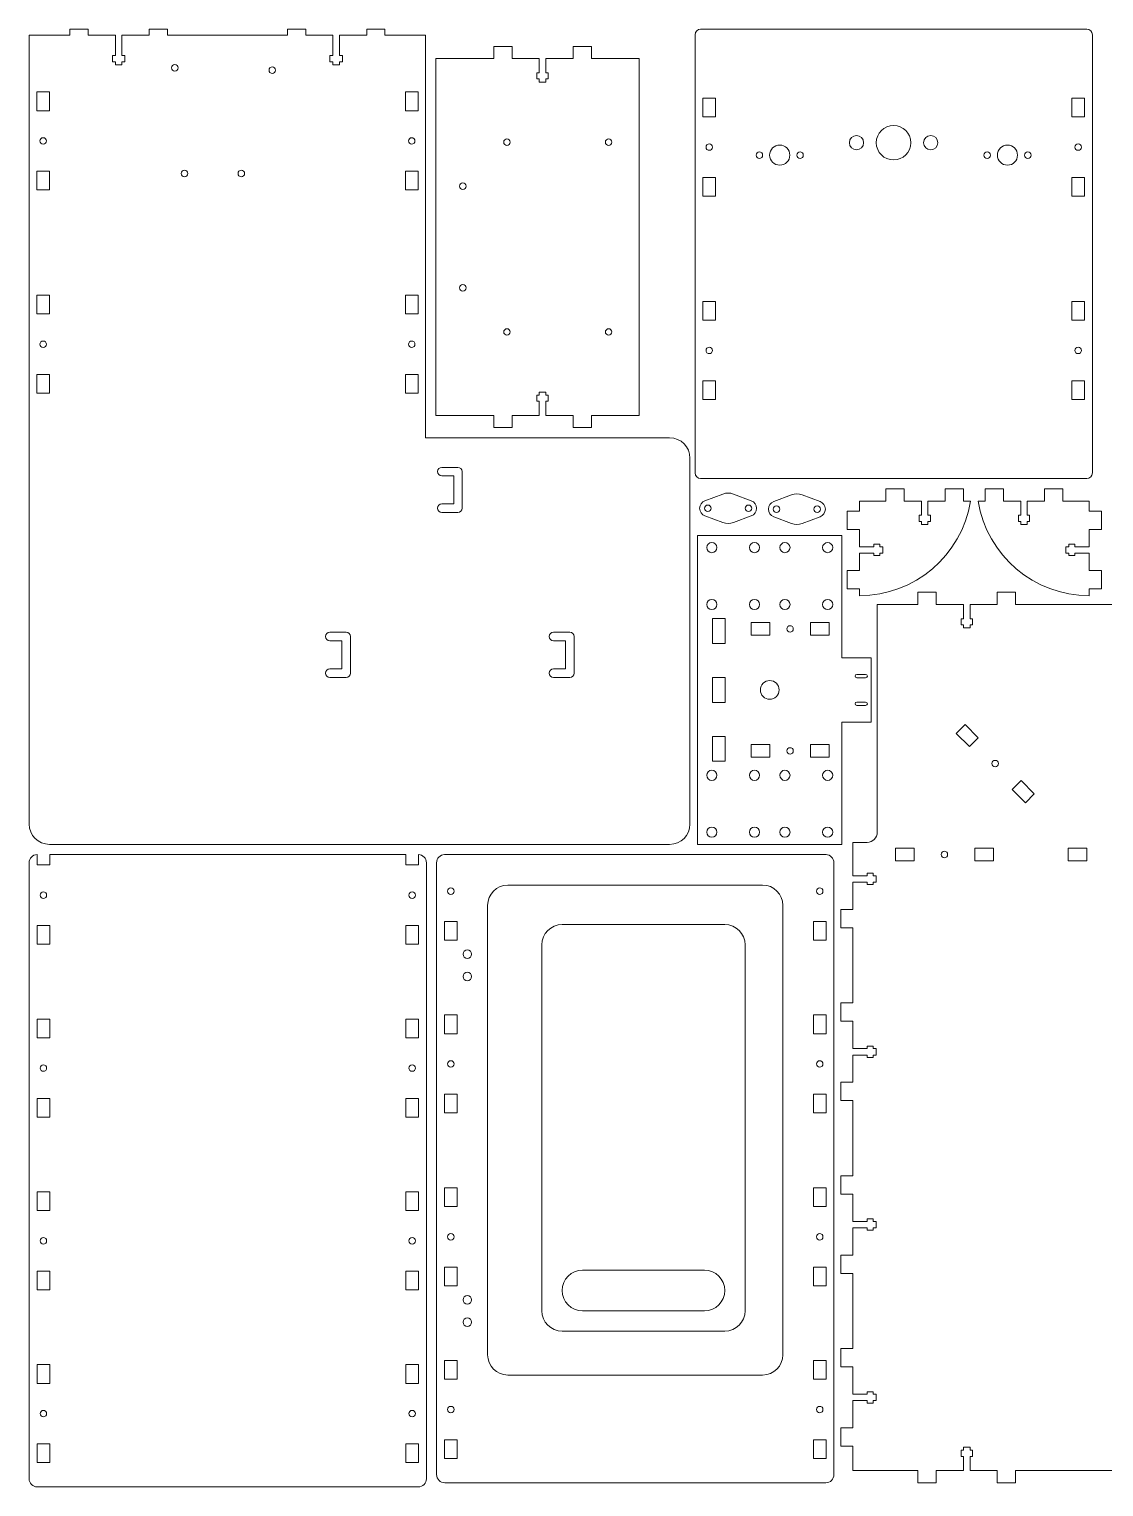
# Model space of a CAD drawing. Header units: millimetres. Extents: x 58 to 1156, y 36 to 760.
# Drawn here: x 58 to 587, y 43 to 760 of the extents above; entities that cross this region are included whole.
import ezdxf

# ---------------------------------------------------------------- set-up
doc = ezdxf.new("R2010")
doc.units = ezdxf.units.MM

msp = doc.modelspace()

# ---------------------------------------------------------------- linework, layer by layer
at = {"color": 7, "linetype": 'Continuous', "lineweight": 15}
for p, q in [((58.36, 756.72), (58.36, 368.72)), ((58.36, 756.72), (78.36, 756.72)), ((78.36, 759.72), (78.36, 756.72)), ((87.36, 759.72), (78.36, 759.72)), ((87.36, 759.72), (87.36, 756.72)), ((87.36, 756.72), (100.76, 756.72)), ((100.76, 756.72), (100.76, 746.72)), ((103.96, 756.72), (117.36, 756.72)), ((103.96, 756.72), (103.96, 746.72)), ((117.36, 759.72), (117.36, 756.72)), ((126.36, 759.72), (117.36, 759.72)), ((126.36, 759.72), (126.36, 756.72)), ((126.36, 756.72), (185.36, 756.72)), ((185.36, 759.72), (185.36, 756.72)), ((194.36, 759.72), (185.36, 759.72)), ((194.36, 759.72), (194.36, 756.72)), ((194.36, 756.72), (207.76, 756.72)), ((207.76, 756.72), (207.76, 746.72)), ((210.96, 756.72), (210.96, 746.72)), ((210.96, 756.72), (224.36, 756.72)), ((224.36, 759.72), (224.36, 756.72)), ((233.36, 759.72), (224.36, 759.72)), ((233.36, 759.72), (233.36, 756.72)), ((233.36, 756.72), (253.36, 756.72)), ((253.36, 558.72), (253.36, 756.72)), ((385.85, 756.97), (385.85, 541.47)), ((578.5, 759.72), (388.6, 759.72)), ((581.25, 541.47), (581.25, 756.97)), ((100.76, 746.72), (99.29, 746.72)), ((99.29, 746.72), (99.29, 743.72)), ((103.96, 746.72), (105.44, 746.72)), ((105.44, 746.72), (105.44, 743.72)), ((207.76, 746.72), (206.29, 746.72)), ((206.29, 746.72), (206.29, 743.72)), ((210.96, 746.72), (212.44, 746.72)), ((212.44, 746.72), (212.44, 743.72)), ((286.86, 751.22), (286.86, 745.22)), ((295.86, 751.22), (286.86, 751.22)), ((295.86, 751.22), (295.86, 745.22)), ((325.86, 751.22), (325.86, 745.22)), ((334.86, 751.22), (325.86, 751.22)), ((334.86, 751.22), (334.86, 745.22)), ((99.29, 743.72), (100.76, 743.72)), ((100.76, 743.72), (100.76, 742.22)), ((100.76, 742.22), (103.96, 742.22)), ((103.96, 743.72), (103.96, 742.22)), ((105.44, 743.72), (103.96, 743.72)), ((206.29, 743.72), (207.76, 743.72)), ((207.76, 743.72), (207.76, 742.22)), ((207.76, 742.22), (210.96, 742.22)), ((210.96, 743.72), (210.96, 742.22)), ((212.44, 743.72), (210.96, 743.72)), ((258.36, 569.72), (258.36, 745.22)), ((286.86, 745.22), (258.36, 745.22)), ((309.26, 745.22), (295.86, 745.22)), ((309.26, 745.22), (309.26, 738.22)), ((312.46, 745.22), (312.46, 738.22)), ((325.86, 745.22), (312.46, 745.22)), ((358.36, 745.22), (334.86, 745.22)), ((358.36, 745.22), (358.36, 569.72)), ((309.26, 738.22), (308.09, 738.22)), ((308.09, 738.22), (308.09, 735.22)), ((308.09, 735.22), (309.26, 735.22)), ((309.26, 735.22), (309.26, 733.72)), ((309.26, 733.72), (312.46, 733.72)), ((312.46, 738.22), (313.64, 738.22)), ((312.46, 735.22), (312.46, 733.72)), ((313.64, 735.22), (312.46, 735.22)), ((313.64, 738.22), (313.64, 735.22)), ((68.31, 728.82), (62.11, 728.82)), ((62.11, 728.82), (62.11, 719.62)), ((68.31, 719.62), (68.31, 728.82)), ((243.41, 728.82), (249.61, 728.82)), ((243.41, 719.62), (243.41, 728.82)), ((249.61, 728.82), (249.61, 719.62)), ((395.95, 725.82), (389.75, 725.82)), ((389.75, 725.82), (389.75, 716.62)), ((395.95, 716.62), (395.95, 725.82)), ((571.15, 725.82), (571.15, 716.62)), ((577.35, 725.82), (571.15, 725.82)), ((577.35, 716.62), (577.35, 725.82)), ((62.11, 719.62), (68.31, 719.62)), ((249.61, 719.62), (243.41, 719.62)), ((389.75, 716.62), (395.95, 716.62)), ((571.15, 716.62), (577.35, 716.62)), ((68.31, 689.82), (62.11, 689.82)), ((62.11, 689.82), (62.11, 680.62)), ((68.31, 680.62), (68.31, 689.82)), ((243.41, 689.82), (249.61, 689.82)), ((243.41, 680.62), (243.41, 689.82)), ((249.61, 689.82), (249.61, 680.62)), ((395.95, 686.82), (389.75, 686.82)), ((389.75, 686.82), (389.75, 677.62)), ((395.95, 677.62), (395.95, 686.82)), ((577.35, 686.82), (571.15, 686.82)), ((571.15, 686.82), (571.15, 677.62)), ((577.35, 677.62), (577.35, 686.82)), ((62.11, 680.62), (68.31, 680.62)), ((249.61, 680.62), (243.41, 680.62)), ((389.75, 677.62), (395.95, 677.62)), ((571.15, 677.62), (577.35, 677.62)), ((68.31, 628.82), (62.11, 628.82)), ((62.11, 628.82), (62.11, 619.62)), ((68.31, 619.62), (68.31, 628.82)), ((243.41, 619.62), (243.41, 628.82)), ((243.41, 628.82), (249.61, 628.82)), ((249.61, 628.82), (249.61, 619.62)), ((395.95, 625.82), (389.75, 625.82)), ((389.75, 625.82), (389.75, 616.62)), ((395.95, 616.62), (395.95, 625.82)), ((571.15, 625.82), (571.15, 616.62)), ((577.35, 625.82), (571.15, 625.82)), ((577.35, 616.62), (577.35, 625.82)), ((62.11, 619.62), (68.31, 619.62)), ((249.61, 619.62), (243.41, 619.62)), ((389.75, 616.62), (395.95, 616.62)), ((571.15, 616.62), (577.35, 616.62)), ((68.31, 589.82), (62.11, 589.82)), ((62.11, 589.82), (62.11, 580.62)), ((68.31, 580.62), (68.31, 589.82)), ((243.41, 589.82), (249.61, 589.82)), ((243.41, 580.62), (243.41, 589.82)), ((249.61, 589.82), (249.61, 580.62)), ((309.26, 581.22), (312.46, 581.22)), ((309.26, 579.72), (309.26, 581.22)), ((312.46, 579.72), (312.46, 581.22)), ((395.95, 586.82), (389.75, 586.82)), ((389.75, 586.82), (389.75, 577.62)), ((395.95, 577.62), (395.95, 586.82)), ((577.35, 586.82), (571.15, 586.82)), ((571.15, 586.82), (571.15, 577.62)), ((577.35, 577.62), (577.35, 586.82)), ((62.11, 580.62), (68.31, 580.62)), ((249.61, 580.62), (243.41, 580.62)), ((308.09, 579.72), (309.26, 579.72)), ((308.09, 576.72), (308.09, 579.72)), ((309.26, 576.72), (308.09, 576.72)), ((309.26, 569.72), (309.26, 576.72)), ((313.64, 579.72), (312.46, 579.72)), ((312.46, 569.72), (312.46, 576.72)), ((312.46, 576.72), (313.64, 576.72)), ((313.64, 576.72), (313.64, 579.72)), ((389.75, 577.62), (395.95, 577.62)), ((571.15, 577.62), (577.35, 577.62)), ((258.36, 569.72), (286.86, 569.72)), ((286.86, 563.72), (286.86, 569.72)), ((295.86, 569.72), (309.26, 569.72)), ((295.86, 563.72), (295.86, 569.72)), ((312.46, 569.72), (325.86, 569.72)), ((325.86, 563.72), (325.86, 569.72)), ((334.86, 563.72), (334.86, 569.72)), ((334.86, 569.72), (358.36, 569.72)), ((295.86, 563.72), (286.86, 563.72)), ((334.86, 563.72), (325.86, 563.72)), ((373.36, 558.72), (253.36, 558.72)), ((383.36, 368.72), (383.36, 548.72)), ((269.26, 544.19), (261.26, 544.19)), ((267.16, 539.99), (261.26, 539.99)), ((267.16, 539.99), (267.16, 526.19)), ((271.36, 524.09), (271.36, 542.09)), ((388.6, 538.72), (578.5, 538.72)), ((399.48, 531.05), (390.71, 527.78)), ((413.51, 527.78), (404.73, 531.05)), ((433.32, 530.66), (424.54, 527.39)), ((447.34, 527.39), (438.57, 530.66)), ((479.69, 527.6), (479.69, 533.6)), ((479.69, 533.6), (488.69, 533.6)), ((488.69, 533.6), (488.69, 527.6)), ((508.89, 527.6), (508.89, 533.6)), ((508.89, 533.6), (517.89, 533.6)), ((517.89, 533.6), (517.89, 527.6)), ((528.52, 533.61), (528.52, 527.61)), ((537.52, 533.61), (528.52, 533.61)), ((537.52, 527.61), (537.52, 533.61)), ((557.72, 533.61), (557.72, 527.61)), ((566.72, 533.61), (557.72, 533.61)), ((566.72, 527.61), (566.72, 533.61)), ((267.16, 526.19), (261.26, 526.19)), ((466.74, 527.6), (479.69, 527.6)), ((466.74, 522.65), (466.74, 527.6)), ((488.69, 527.6), (497.19, 527.6)), ((497.19, 527.6), (497.19, 520.6)), ((500.39, 520.6), (500.39, 527.6)), ((500.39, 527.6), (508.89, 527.6)), ((517.89, 527.6), (521.29, 527.6)), ((528.52, 527.61), (525.12, 527.61)), ((546.02, 527.61), (537.52, 527.61)), ((546.02, 520.61), (546.02, 527.61)), ((549.22, 527.61), (549.22, 520.61)), ((557.72, 527.61), (549.22, 527.61)), ((579.67, 527.61), (566.72, 527.61)), ((579.67, 522.66), (579.67, 527.61)), ((269.26, 521.99), (261.26, 521.99)), ((390.71, 520.28), (399.48, 517)), ((404.73, 517), (413.51, 520.28)), ((424.54, 519.89), (433.32, 516.61)), ((438.57, 516.61), (447.34, 519.89)), ((460.74, 513.65), (460.74, 522.65)), ((460.74, 522.65), (466.74, 522.65)), ((497.19, 520.6), (496.02, 520.6)), ((496.02, 520.6), (496.02, 517.6)), ((496.02, 517.6), (497.19, 517.6)), ((497.19, 517.6), (497.19, 516.1)), ((501.57, 520.6), (500.39, 520.6)), ((500.39, 516.1), (500.39, 517.6)), ((500.39, 517.6), (501.57, 517.6)), ((501.57, 517.6), (501.57, 520.6)), ((544.85, 520.61), (546.02, 520.61)), ((544.85, 517.61), (544.85, 520.61)), ((546.02, 517.61), (544.85, 517.61)), ((546.02, 516.11), (546.02, 517.61)), ((549.22, 520.61), (550.4, 520.61)), ((549.22, 517.61), (549.22, 516.11)), ((550.4, 517.61), (549.22, 517.61)), ((550.4, 520.61), (550.4, 517.61)), ((585.67, 522.66), (579.67, 522.66)), ((585.67, 513.66), (585.67, 522.66)), ((458.08, 510.7), (387.08, 510.7)), ((387.08, 510.7), (387.08, 358.7)), ((458.08, 450.53), (458.08, 510.7)), ((466.74, 513.65), (460.74, 513.65)), ((466.74, 505.15), (466.74, 513.65)), ((497.19, 516.1), (500.39, 516.1)), ((549.22, 516.11), (546.02, 516.11)), ((579.67, 505.16), (579.67, 513.66)), ((579.67, 513.66), (585.67, 513.66)), ((473.74, 505.15), (466.74, 505.15)), ((466.74, 493.45), (466.74, 501.95)), ((466.74, 501.95), (473.74, 501.95)), ((476.74, 506.33), (473.74, 506.33)), ((473.74, 506.33), (473.74, 505.15)), ((473.74, 501.95), (473.74, 500.78)), ((476.74, 505.15), (476.74, 506.33)), ((478.24, 505.15), (476.74, 505.15)), ((476.74, 500.78), (476.74, 501.95)), ((476.74, 501.95), (478.24, 501.95)), ((478.24, 501.95), (478.24, 505.15)), ((568.17, 505.16), (569.67, 505.16)), ((568.17, 501.96), (568.17, 505.16)), ((569.67, 501.96), (568.17, 501.96)), ((569.67, 506.34), (572.67, 506.34)), ((569.67, 505.16), (569.67, 506.34)), ((569.67, 500.79), (569.67, 501.96)), ((572.67, 506.34), (572.67, 505.16)), ((572.67, 505.16), (579.67, 505.16)), ((572.67, 501.96), (572.67, 500.79)), ((579.67, 501.96), (572.67, 501.96)), ((579.67, 493.46), (579.67, 501.96)), ((473.74, 500.78), (476.74, 500.78)), ((572.67, 500.79), (569.67, 500.79)), ((460.74, 484.45), (460.74, 493.45)), ((460.74, 493.45), (466.74, 493.45)), ((585.67, 493.46), (579.67, 493.46)), ((585.67, 484.46), (585.67, 493.46)), ((466.74, 484.45), (460.74, 484.45)), ((466.74, 481.05), (466.74, 484.45)), ((495.48, 482.72), (495.48, 476.72)), ((504.48, 482.72), (495.48, 482.72)), ((504.48, 482.72), (504.48, 476.72)), ((534.48, 482.72), (534.48, 476.72)), ((543.48, 482.72), (534.48, 482.72)), ((543.48, 482.72), (543.48, 476.72)), ((579.67, 481.06), (579.67, 484.46)), ((579.67, 484.46), (585.67, 484.46)), ((475.48, 364.72), (475.48, 476.72)), ((495.48, 476.72), (475.48, 476.72)), ((517.88, 476.72), (504.48, 476.72)), ((517.88, 476.72), (517.88, 469.72)), ((521.08, 476.72), (521.08, 469.72)), ((534.48, 476.72), (521.08, 476.72)), ((595.48, 476.72), (543.48, 476.72)), ((400.68, 469.8), (394.48, 469.8)), ((394.48, 469.8), (394.48, 457.6)), ((400.68, 457.6), (400.68, 469.8)), ((413.38, 467.8), (413.38, 461.6)), ((422.58, 467.8), (413.38, 467.8)), ((422.58, 461.6), (422.58, 467.8)), ((442.58, 467.8), (442.58, 461.6)), ((451.78, 467.8), (442.58, 467.8)), ((451.78, 461.6), (451.78, 467.8)), ((517.88, 469.72), (516.7, 469.72)), ((516.7, 469.72), (516.7, 466.72)), ((516.7, 466.72), (517.88, 466.72)), ((517.88, 466.72), (517.88, 465.22)), ((521.08, 469.72), (522.25, 469.72)), ((521.08, 466.72), (521.08, 465.22)), ((522.25, 466.72), (521.08, 466.72)), ((522.25, 469.72), (522.25, 466.72)), ((214.26, 463.07), (206.26, 463.07)), ((216.36, 442.97), (216.36, 460.97)), ((324.26, 463.07), (316.26, 463.07)), ((326.36, 442.97), (326.36, 460.97)), ((413.38, 461.6), (422.58, 461.6)), ((442.58, 461.6), (451.78, 461.6)), ((517.88, 465.22), (521.08, 465.22)), ((212.16, 458.87), (206.26, 458.87)), ((212.16, 458.87), (212.16, 445.07)), ((322.16, 458.87), (316.26, 458.87)), ((322.16, 458.87), (322.16, 445.07)), ((400.68, 457.6), (394.48, 457.6)), ((212.16, 445.07), (206.26, 445.07)), ((322.16, 445.07), (316.26, 445.07)), ((458.08, 450.53), (472.53, 450.53)), ((472.53, 450.53), (472.53, 418.87)), ((214.26, 440.87), (206.26, 440.87)), ((324.26, 440.87), (316.26, 440.87)), ((394.48, 440.8), (400.68, 440.8)), ((394.48, 440.8), (394.48, 428.6)), ((400.68, 428.6), (400.68, 440.8)), ((465.37, 442.36), (469.74, 442.36)), ((469.74, 440.67), (465.37, 440.67)), ((400.68, 428.6), (394.48, 428.6)), ((465.37, 428.73), (469.74, 428.73)), ((469.74, 427.04), (465.37, 427.04)), ((458.08, 358.7), (458.08, 418.87)), ((472.53, 418.87), (458.08, 418.87)), ((518.63, 417.7), (514.25, 413.32)), ((525.14, 411.2), (518.63, 417.7)), ((394.48, 411.8), (394.48, 399.6)), ((394.48, 411.8), (400.68, 411.8)), ((400.68, 399.6), (400.68, 411.8)), ((514.25, 413.32), (520.75, 406.82)), ((520.75, 406.82), (525.14, 411.2)), ((413.38, 407.8), (413.38, 401.6)), ((422.58, 407.8), (413.38, 407.8)), ((413.38, 401.6), (422.58, 401.6)), ((422.58, 401.6), (422.58, 407.8)), ((442.58, 407.8), (442.58, 401.6)), ((451.78, 407.8), (442.58, 407.8)), ((442.58, 401.6), (451.78, 401.6)), ((451.78, 401.6), (451.78, 407.8)), ((394.48, 399.6), (400.68, 399.6)), ((546.21, 390.13), (541.82, 385.74)), ((552.71, 383.62), (546.21, 390.13)), ((541.82, 385.74), (548.33, 379.24)), ((548.33, 379.24), (552.71, 383.62)), ((68.36, 358.72), (373.36, 358.72)), ((387.08, 358.7), (458.08, 358.7)), ((463.48, 359.72), (463.48, 343.32)), ((463.48, 359.72), (470.48, 359.72)), ((62.26, 353.72), (62.26, 348.62)), ((68.46, 348.62), (68.46, 353.72)), ((243.66, 353.72), (68.46, 353.72)), ((243.66, 348.62), (243.66, 353.72)), ((249.86, 353.72), (249.86, 348.62)), ((262.66, 353.72), (450.26, 353.72)), ((493.58, 356.82), (484.38, 356.82)), ((484.38, 356.82), (484.38, 350.62)), ((493.58, 350.62), (493.58, 356.82)), ((532.58, 356.82), (523.38, 356.82)), ((523.38, 356.82), (523.38, 350.62)), ((532.58, 350.62), (532.58, 356.82)), ((578.58, 356.82), (569.38, 356.82)), ((569.38, 356.82), (569.38, 350.62)), ((578.58, 350.62), (578.58, 356.82)), ((58.36, 349.72), (58.36, 46.72)), ((62.26, 348.62), (68.46, 348.62)), ((249.86, 348.62), (243.66, 348.62)), ((253.76, 46.72), (253.76, 349.72)), ((258.76, 48.72), (258.76, 349.72)), ((454.16, 349.72), (454.16, 48.72)), ((470.48, 344.5), (473.48, 344.5)), ((470.48, 343.32), (470.48, 344.5)), ((473.48, 344.5), (473.48, 343.32)), ((484.38, 350.62), (493.58, 350.62)), ((523.38, 350.62), (532.58, 350.62)), ((569.38, 350.62), (578.58, 350.62)), ((293.86, 338.72), (419.06, 338.72)), ((463.48, 343.32), (470.48, 343.32)), ((463.48, 340.12), (463.48, 326.72)), ((463.48, 340.12), (470.48, 340.12)), ((470.48, 340.12), (470.48, 338.95)), ((470.48, 338.95), (473.48, 338.95)), ((473.48, 343.32), (474.98, 343.32)), ((473.48, 338.95), (473.48, 340.12)), ((473.48, 340.12), (474.98, 340.12)), ((474.98, 343.32), (474.98, 340.12)), ((283.86, 107.72), (283.86, 328.72)), ((429.06, 328.72), (429.06, 107.72)), ((457.48, 317.72), (457.48, 326.72)), ((457.48, 326.72), (463.48, 326.72)), ((68.46, 318.82), (62.26, 318.82)), ((62.26, 318.82), (62.26, 309.62)), ((68.46, 309.62), (68.46, 318.82)), ((243.66, 318.82), (249.86, 318.82)), ((243.66, 309.62), (243.66, 318.82)), ((249.86, 318.82), (249.86, 309.62)), ((268.86, 320.82), (262.66, 320.82)), ((262.66, 320.82), (262.66, 311.62)), ((268.86, 311.62), (268.86, 320.82)), ((400.47, 319.31), (320.47, 319.31)), ((444.06, 320.82), (450.26, 320.82)), ((444.06, 311.62), (444.06, 320.82)), ((450.26, 320.82), (450.26, 311.62)), ((457.48, 317.72), (463.48, 317.72)), ((463.48, 317.72), (463.48, 280.72)), ((62.26, 309.62), (68.46, 309.62)), ((249.86, 309.62), (243.66, 309.62)), ((262.66, 311.62), (268.86, 311.62)), ((310.47, 309.31), (310.47, 129.31)), ((410.47, 129.31), (410.47, 309.31)), ((450.26, 311.62), (444.06, 311.62)), ((457.48, 271.72), (457.48, 280.72)), ((457.48, 280.72), (463.48, 280.72)), ((68.46, 272.82), (62.26, 272.82)), ((62.26, 272.82), (62.26, 263.62)), ((68.46, 263.62), (68.46, 272.82)), ((243.66, 263.62), (243.66, 272.82)), ((243.66, 272.82), (249.86, 272.82)), ((249.86, 272.82), (249.86, 263.62)), ((268.86, 274.82), (262.66, 274.82)), ((262.66, 274.82), (262.66, 265.62)), ((268.86, 265.62), (268.86, 274.82)), ((444.06, 265.62), (444.06, 274.82)), ((444.06, 274.82), (450.26, 274.82)), ((450.26, 274.82), (450.26, 265.62)), ((262.66, 265.62), (268.86, 265.62)), ((450.26, 265.62), (444.06, 265.62)), ((457.48, 271.72), (463.48, 271.72)), ((463.48, 271.72), (463.48, 258.32)), ((62.26, 263.62), (68.46, 263.62)), ((249.86, 263.62), (243.66, 263.62)), ((463.48, 258.32), (470.48, 258.32)), ((470.48, 259.5), (473.48, 259.5)), ((470.48, 258.32), (470.48, 259.5)), ((473.48, 259.5), (473.48, 258.32)), ((473.48, 258.32), (474.98, 258.32)), ((474.98, 258.32), (474.98, 255.12)), ((463.48, 255.12), (463.48, 241.72)), ((463.48, 255.12), (470.48, 255.12)), ((470.48, 255.12), (470.48, 253.95)), ((470.48, 253.95), (473.48, 253.95)), ((473.48, 253.95), (473.48, 255.12)), ((473.48, 255.12), (474.98, 255.12)), ((457.48, 232.72), (457.48, 241.72)), ((457.48, 241.72), (463.48, 241.72)), ((68.46, 233.82), (62.26, 233.82)), ((62.26, 233.82), (62.26, 224.62)), ((68.46, 224.62), (68.46, 233.82)), ((243.66, 233.82), (249.86, 233.82)), ((243.66, 224.62), (243.66, 233.82)), ((249.86, 233.82), (249.86, 224.62)), ((268.86, 235.82), (262.66, 235.82)), ((262.66, 235.82), (262.66, 226.62)), ((268.86, 226.62), (268.86, 235.82)), ((444.06, 235.82), (450.26, 235.82)), ((444.06, 226.62), (444.06, 235.82)), ((450.26, 235.82), (450.26, 226.62)), ((457.48, 232.72), (463.48, 232.72)), ((463.48, 232.72), (463.48, 195.72)), ((62.26, 224.62), (68.46, 224.62)), ((249.86, 224.62), (243.66, 224.62)), ((262.66, 226.62), (268.86, 226.62)), ((450.26, 226.62), (444.06, 226.62)), ((457.48, 186.72), (457.48, 195.72)), ((457.48, 195.72), (463.48, 195.72)), ((68.46, 187.82), (62.26, 187.82)), ((62.26, 187.82), (62.26, 178.62)), ((68.46, 178.62), (68.46, 187.82)), ((243.66, 178.62), (243.66, 187.82)), ((243.66, 187.82), (249.86, 187.82)), ((249.86, 187.82), (249.86, 178.62)), ((268.86, 189.82), (262.66, 189.82)), ((262.66, 189.82), (262.66, 180.62)), ((268.86, 180.62), (268.86, 189.82)), ((444.06, 180.62), (444.06, 189.82)), ((444.06, 189.82), (450.26, 189.82)), ((450.26, 189.82), (450.26, 180.62)), ((457.48, 186.72), (463.48, 186.72)), ((463.48, 186.72), (463.48, 173.32)), ((262.66, 180.62), (268.86, 180.62)), ((450.26, 180.62), (444.06, 180.62)), ((62.26, 178.62), (68.46, 178.62)), ((249.86, 178.62), (243.66, 178.62)), ((463.48, 173.32), (470.48, 173.32)), ((470.48, 174.5), (473.48, 174.5)), ((470.48, 173.32), (470.48, 174.5)), ((473.48, 174.5), (473.48, 173.32)), ((473.48, 173.32), (474.98, 173.32)), ((474.98, 173.32), (474.98, 170.12)), ((463.48, 170.12), (463.48, 156.72)), ((463.48, 170.12), (470.48, 170.12)), ((470.48, 170.12), (470.48, 168.95)), ((470.48, 168.95), (473.48, 168.95)), ((473.48, 168.95), (473.48, 170.12)), ((473.48, 170.12), (474.98, 170.12)), ((268.86, 150.82), (262.66, 150.82)), ((262.66, 150.82), (262.66, 141.62)), ((268.86, 141.62), (268.86, 150.82)), ((444.06, 150.82), (450.26, 150.82)), ((444.06, 141.62), (444.06, 150.82)), ((450.26, 150.82), (450.26, 141.62)), ((457.48, 147.72), (457.48, 156.72)), ((457.48, 156.72), (463.48, 156.72)), ((68.46, 148.82), (62.26, 148.82)), ((62.26, 148.82), (62.26, 139.62)), ((68.46, 139.62), (68.46, 148.82)), ((243.66, 148.82), (249.86, 148.82)), ((243.66, 139.62), (243.66, 148.82)), ((249.86, 148.82), (249.86, 139.62)), ((390.47, 149.31), (330.47, 149.31)), ((457.48, 147.72), (463.48, 147.72)), ((463.48, 147.72), (463.48, 110.72)), ((62.26, 139.62), (68.46, 139.62)), ((249.86, 139.62), (243.66, 139.62)), ((262.66, 141.62), (268.86, 141.62)), ((450.26, 141.62), (444.06, 141.62)), ((330.47, 129.31), (390.47, 129.31)), ((320.47, 119.31), (400.47, 119.31)), ((457.48, 101.72), (457.48, 110.72)), ((457.48, 110.72), (463.48, 110.72)), ((68.46, 102.82), (62.26, 102.82)), ((62.26, 102.82), (62.26, 93.62)), ((68.46, 93.62), (68.46, 102.82)), ((243.66, 93.62), (243.66, 102.82)), ((243.66, 102.82), (249.86, 102.82)), ((249.86, 102.82), (249.86, 93.62)), ((268.86, 104.82), (262.66, 104.82)), ((262.66, 104.82), (262.66, 95.62)), ((268.86, 95.62), (268.86, 104.82)), ((444.06, 95.62), (444.06, 104.82)), ((444.06, 104.82), (450.26, 104.82)), ((450.26, 104.82), (450.26, 95.62)), ((457.48, 101.72), (463.48, 101.72)), ((463.48, 101.72), (463.48, 88.32)), ((62.26, 93.62), (68.46, 93.62)), ((249.86, 93.62), (243.66, 93.62)), ((262.66, 95.62), (268.86, 95.62)), ((419.06, 97.72), (293.86, 97.72)), ((450.26, 95.62), (444.06, 95.62)), ((463.48, 88.32), (470.48, 88.32)), ((470.48, 89.5), (473.48, 89.5)), ((470.48, 88.32), (470.48, 89.5)), ((473.48, 89.5), (473.48, 88.32)), ((473.48, 88.32), (474.98, 88.32)), ((474.98, 88.32), (474.98, 85.12)), ((463.48, 85.12), (463.48, 71.72)), ((463.48, 85.12), (470.48, 85.12)), ((470.48, 85.12), (470.48, 83.95)), ((470.48, 83.95), (473.48, 83.95)), ((473.48, 83.95), (473.48, 85.12)), ((473.48, 85.12), (474.98, 85.12)), ((457.48, 62.72), (457.48, 71.72)), ((457.48, 71.72), (463.48, 71.72)), ((268.86, 65.82), (262.66, 65.82)), ((262.66, 65.82), (262.66, 56.62)), ((268.86, 56.62), (268.86, 65.82)), ((444.06, 65.82), (450.26, 65.82)), ((444.06, 56.62), (444.06, 65.82)), ((450.26, 65.82), (450.26, 56.62)), ((68.46, 63.82), (62.26, 63.82)), ((62.26, 63.82), (62.26, 54.62)), ((68.46, 54.62), (68.46, 63.82)), ((243.66, 63.82), (249.86, 63.82)), ((243.66, 54.62), (243.66, 63.82)), ((249.86, 63.82), (249.86, 54.62)), ((457.48, 62.72), (463.48, 62.72)), ((463.48, 62.72), (463.48, 50.72)), ((516.7, 60.72), (517.88, 60.72)), ((516.7, 57.72), (516.7, 60.72)), ((517.88, 57.72), (516.7, 57.72)), ((517.88, 62.22), (521.08, 62.22)), ((517.88, 60.72), (517.88, 62.22)), ((517.88, 50.72), (517.88, 57.72)), ((521.08, 60.72), (521.08, 62.22)), ((522.25, 60.72), (521.08, 60.72)), ((521.08, 50.72), (521.08, 57.72)), ((521.08, 57.72), (522.25, 57.72)), ((522.25, 57.72), (522.25, 60.72)), ((62.26, 54.62), (68.46, 54.62)), ((249.86, 54.62), (243.66, 54.62)), ((262.66, 56.62), (268.86, 56.62)), ((450.26, 56.62), (444.06, 56.62)), ((463.48, 50.72), (495.48, 50.72)), ((495.48, 44.72), (495.48, 50.72)), ((504.48, 50.72), (517.88, 50.72)), ((504.48, 44.72), (504.48, 50.72)), ((521.08, 50.72), (534.48, 50.72)), ((534.48, 44.72), (534.48, 50.72)), ((543.48, 50.72), (595.48, 50.72)), ((543.48, 44.72), (543.48, 50.72)), ((450.16, 44.72), (262.76, 44.72)), ((504.48, 44.72), (495.48, 44.72)), ((543.48, 44.72), (534.48, 44.72)), ((62.36, 42.72), (249.76, 42.72))]:
    msp.add_line(p, q, dxfattribs=at)
for centre, radius in [((130.02, 740.65), 1.62), ((177.94, 739.51), 1.62), ((483.5, 703.88), 8.5), ((65.21, 704.72), 1.6), ((246.51, 704.72), 1.6), ((293.36, 704.17), 1.6), ((343.36, 704.17), 1.6), ((392.85, 701.72), 1.6), ((427.5, 697.78), 4.95), ((465.25, 703.88), 3.5), ((501.75, 703.88), 3.5), ((539.5, 697.78), 4.95), ((574.25, 701.72), 1.6), ((417.5, 697.78), 1.6), ((437.5, 697.78), 1.6), ((529.5, 697.78), 1.6), ((549.5, 697.78), 1.6), ((134.77, 688.72), 1.62), ((162.7, 688.72), 1.62), ((271.66, 682.47), 1.6), ((271.66, 632.47), 1.6), ((293.36, 610.77), 1.6), ((343.36, 610.77), 1.6), ((65.21, 604.72), 1.6), ((246.51, 604.72), 1.6), ((392.85, 601.72), 1.6), ((574.25, 601.72), 1.6), ((392.11, 524.03), 1.6), ((412.11, 524.03), 1.6), ((425.94, 523.64), 1.6), ((445.94, 523.64), 1.6), ((394.08, 504.7), 2.5), ((415.08, 504.7), 2.5), ((430.08, 504.7), 2.5), ((451.08, 504.7), 2.5), ((394.08, 476.7), 2.5), ((415.08, 476.7), 2.5), ((430.08, 476.7), 2.5), ((451.08, 476.7), 2.5), ((432.58, 464.7), 1.6), ((422.58, 434.7), 4.62), ((432.58, 404.7), 1.6), ((394.08, 392.7), 2.5), ((415.08, 392.7), 2.5), ((430.08, 392.7), 2.5), ((451.08, 392.7), 2.5), ((533.48, 398.47), 1.6), ((394.08, 364.7), 2.5), ((415.08, 364.7), 2.5), ((430.08, 364.7), 2.5), ((451.08, 364.7), 2.5), ((508.48, 353.72), 1.6), ((265.76, 335.72), 1.6), ((447.16, 335.72), 1.6), ((65.36, 333.72), 1.6), ((246.76, 333.72), 1.6), ((273.86, 304.72), 2.1), ((273.86, 293.72), 2.1), ((265.76, 250.72), 1.6), ((447.16, 250.72), 1.6), ((65.36, 248.72), 1.6), ((246.76, 248.72), 1.6), ((65.36, 163.72), 1.6), ((246.76, 163.72), 1.6), ((265.76, 165.72), 1.6), ((447.16, 165.72), 1.6), ((273.86, 134.72), 2.1), ((273.86, 123.72), 2.1), ((65.36, 78.72), 1.6), ((246.76, 78.72), 1.6), ((265.76, 80.72), 1.6), ((447.16, 80.72), 1.6)]:
    msp.add_circle(centre, radius, dxfattribs=at)
for centre, radius, start, end in [((388.6, 756.97), 2.75, 90, 180), ((578.5, 756.97), 2.75, 0, 90), ((373.36, 548.72), 10, 0, 90), ((261.26, 542.09), 2.1, 90, 270), ((269.26, 542.09), 2.1, 0, 90), ((388.6, 541.47), 2.75, 180, 270), ((578.5, 541.47), 2.75, 270, 0), ((402.11, 524.03), 7.5, 69.51268, 110.48732), ((435.94, 523.64), 7.5, 69.51268, 110.48732), ((261.26, 524.09), 2.1, 90, 270), ((269.26, 524.09), 2.1, 270, 0), ((392.11, 524.03), 4, 110.48732, 249.51268), ((412.11, 524.03), 4, 290.48732, 69.51268), ((425.94, 523.64), 4, 110.48732, 249.51268), ((445.94, 523.64), 4, 290.48732, 69.51268), ((466.74, 536.29), 55.24, 270, 350.95127), ((579.67, 536.3), 55.24, 189.04873, 270), ((402.11, 524.03), 7.5, 249.51268, 290.48732), ((435.94, 523.64), 7.5, 249.51268, 290.48732), ((206.26, 460.97), 2.1, 90, 270), ((214.26, 460.97), 2.1, 0, 90), ((316.26, 460.97), 2.1, 90, 270), ((324.26, 460.97), 2.1, 0, 90), ((206.26, 442.97), 2.1, 90, 270), ((316.26, 442.97), 2.1, 90, 270), ((214.26, 442.97), 2.1, 270, 0), ((324.26, 442.97), 2.1, 270, 0), ((465.37, 441.51), 0.846, 90, 270), ((469.74, 441.51), 0.846, 270, 90), ((465.37, 427.89), 0.846, 90, 270), ((469.74, 427.89), 0.846, 270, 90), ((68.36, 368.72), 10, 180, 270), ((373.36, 368.72), 10, 270, 0), ((470.48, 364.72), 5, 270, 0), ((62.36, 349.72), 4, 91.43254, 180), ((249.76, 349.72), 4, 0, 88.56746), ((262.76, 349.72), 4, 91.43254, 180), ((450.16, 349.72), 4, 0, 88.56746), ((293.86, 328.72), 10, 90, 180), ((419.06, 328.72), 10, 0, 90), ((320.47, 309.31), 10, 90, 180), ((400.47, 309.31), 10, 0, 90), ((330.47, 139.31), 10, 90, 270), ((390.47, 139.31), 10, 270, 90), ((320.47, 129.31), 10, 180, 270), ((400.47, 129.31), 10, 270, 0), ((293.86, 107.72), 10, 180, 270), ((419.06, 107.72), 10, 270, 0), ((62.36, 46.72), 4, 180, 270), ((249.76, 46.72), 4, 270, 0), ((262.76, 48.72), 4, 180, 270), ((450.16, 48.72), 4, 270, 0)]:
    msp.add_arc(centre, radius, start, end, dxfattribs=at)

doc.saveas('drawing.dxf')
